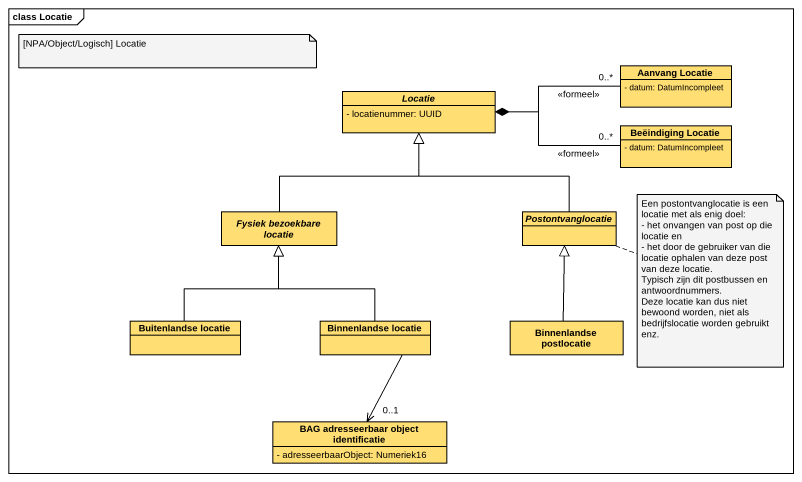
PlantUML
@startuml
mainframe class Locatie
hide circle
hide empty members
skinparam classAttributeIconSize 0
class "Aanvang Locatie" as Aanvang_Locatie #FFDE73 {
  - datum: DatumIncompleet
}
abstract class Locatie #FFDE73 {
  - locatienummer: UUID
}
class "Beëindiging Locatie" as Beëindiging_Locatie #FFDE73 {
  - datum: DatumIncompleet
}
abstract class "Fysiek bezoekbare locatie" as Fysiek_bezoekbare_locatie #FFDE73
abstract class Postontvanglocatie #FFDE73
class "Buitenlandse locatie" as Buitenlandse_locatie #FFDE73
class "Binnenlandse locatie" as Binnenlandse_locatie #FFDE73
class "Binnenlandse postlocatie" as Binnenlandse_postlocatie #FFDE73
class "BAG adresseerbaar object identificatie" as BAG_adresseerbaar_object #FFDE73 {
  - adresseerbaarObject: Numeriek16
}
Aanvang_Locatie "0..*" -left-* Locatie : <<formeel>>
Beëindiging_Locatie "0..*" -left-* Locatie : <<formeel>>
Fysiek_bezoekbare_locatie -up-|> Locatie
Postontvanglocatie -up-|> Locatie
Buitenlandse_locatie -up-|> Fysiek_bezoekbare_locatie
Binnenlandse_locatie -up-|> Fysiek_bezoekbare_locatie
Binnenlandse_postlocatie -up-|> Postontvanglocatie
BAG_adresseerbaar_object "0..1" <-up- Binnenlandse_locatie
note as N1
  [NPA/Object/Logisch] Locatie
end note
note right of Postontvanglocatie
  Een postontvanglocatie is een locatie met als enig doel:
  - het onvangen van post op die locatie en
  - het door de gebruiker van die locatie ophalen van deze post van deze locatie.
  Typisch zijn dit postbussen en antwoordnummers.
  Deze locatie kan dus niet bewoond worden, niet als bedrijfslocatie worden gebruikt enz.
end note
@enduml
